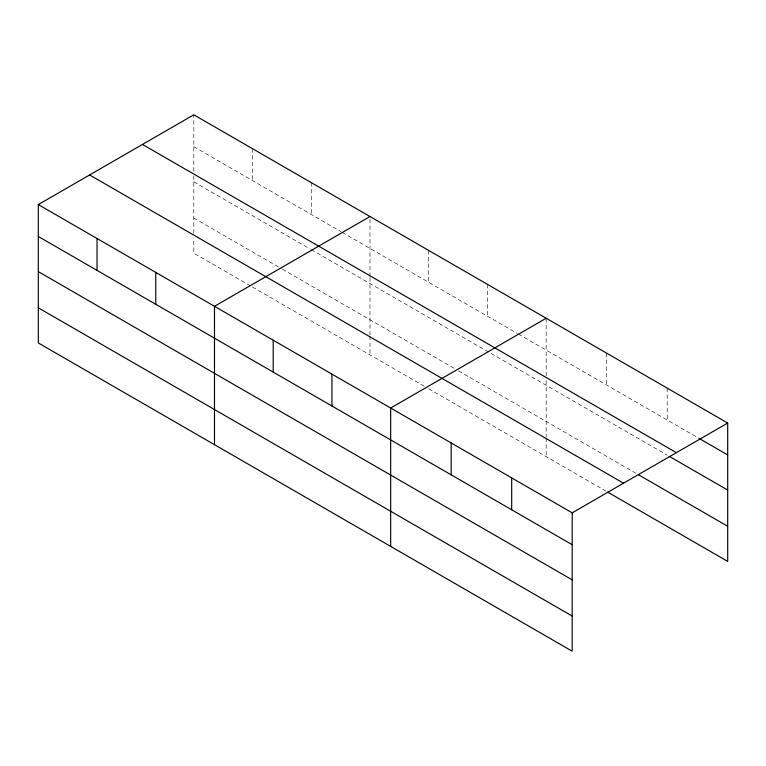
<?xml version="1.0" encoding="UTF-8"?>
<svg xmlns="http://www.w3.org/2000/svg" width="766" height="766" viewBox="0 0 766 766"><rect width="100%" height="100%" fill="white"/><g stroke="black" fill="none" stroke-linecap="round" stroke-linejoin="round"><path stroke-width="0.57" stroke-dasharray="3.83 2.87" d="M193.808 233.257L193.808 175.979M193.808 171.287L193.808 114.804M369.988 277.694L369.988 334.981M369.988 276.526L369.988 216.529M546.177 380.587L546.177 436.697M546.177 375.895L546.177 318.244M193.808 146.689L341.138 231.753M342.172 232.357L517.328 333.478M518.362 334.072L697.96 437.759M193.808 181.829L310.23 249.046M311.264 249.639L667.196 455.138M193.808 218.032L281.381 268.598M282.415 269.192L454.477 368.532M458.595 370.907L636.422 473.58M250.472 285.89L193.808 253.173L193.808 237.948M252.531 287.078L424.594 386.418M428.721 388.793L606.682 491.542M667.196 388.113L667.196 419.998M606.682 353.183L606.682 385.068M546.177 437.874L546.177 456.613M487.444 284.339L487.444 316.224M428.721 250.434L428.721 282.319M369.988 336.15L369.988 354.888M311.264 182.624L311.264 214.509M252.531 148.719L252.531 180.604"/><path stroke-width="1.15" d="M572.192 579.852L572.192 512.827L38.3 204.589L38.3 342.948L572.192 651.196L572.192 579.852L38.3 271.614M607.706 492.136L727.7 561.411L727.7 423.052L193.808 114.804L38.3 204.589M369.988 216.529L214.49 306.304L214.49 444.673M546.177 318.244L390.67 408.029L390.67 546.388M572.192 512.827L727.7 423.052M698.985 438.353L727.7 454.937M142.486 144.439L676.388 452.677M669.245 456.325L727.7 490.068M638.48 474.757L727.7 526.271M89.612 174.964L623.514 483.202M38.3 236.474L572.192 544.712M38.3 307.817L572.192 616.055M511.688 477.898L511.688 509.783M451.174 442.959L451.174 474.843M331.946 374.124L331.946 406.009M273.213 340.219L273.213 372.104M155.757 272.399L155.757 304.284M97.033 238.494L97.033 270.379"/></g></svg>
